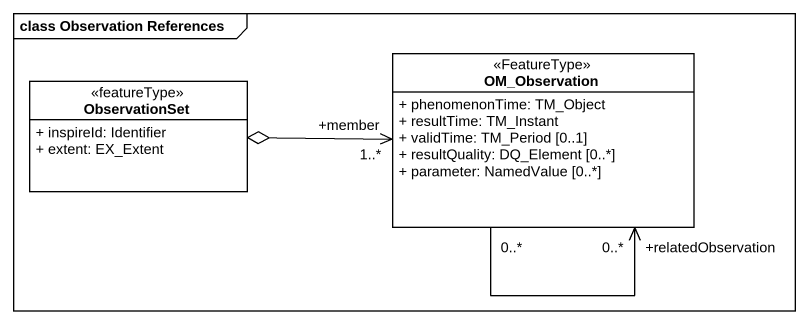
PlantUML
@startuml
mainframe class Observation References
hide circle
hide empty members
skinparam classAttributeIconSize 0
class ObservationSet <<featureType>> #FFFFFF {
  + inspireId: Identifier
  + extent: EX_Extent
}
class OM_Observation <<FeatureType>> #FFFFFF {
  + phenomenonTime: TM_Object
  + resultTime: TM_Instant
  + validTime: TM_Period [0..1]
  + resultQuality: DQ_Element [0..*]
  + parameter: NamedValue [0..*]
}
ObservationSet o-right-> "+member\n1..*" OM_Observation
OM_Observation "0..*" --> "+relatedObservation\n0..*" OM_Observation
@enduml
